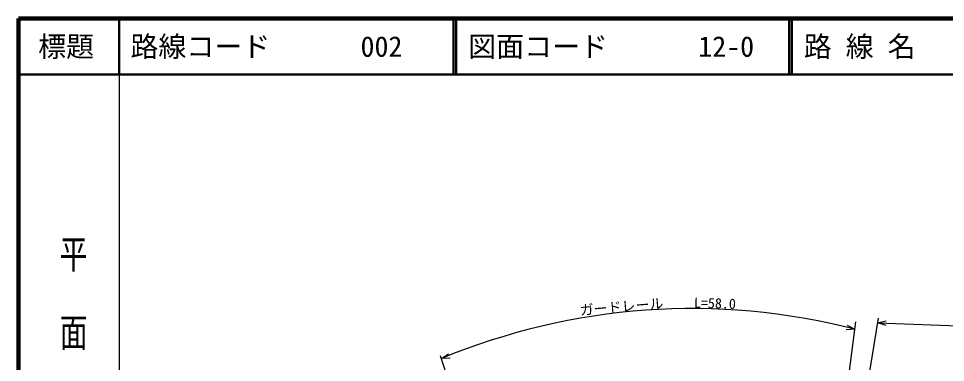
# Model space of a CAD drawing. Units: millimetres, scale not verified. Extents: x 40000 to 680000, y 20000 to 380000.
# Drawn here: x 40000 to 205704, y 318510 to 380000 of the extents above; entities that cross this region are included whole.
import ezdxf
from ezdxf.enums import TextEntityAlignment as Align

# ---------------------------------------------------------------- set-up
doc = ezdxf.new("R2010")
doc.units = ezdxf.units.MM
doc.header["$LTSCALE"] = 1000
for name, color, linetype, lineweight in [('M-BGD', 7, 'Continuous', 25), ('M-TTL', 2, 'Continuous', 140), ('M-TTL-BAND', 7, 'Continuous', 25), ('M-TTL-LINE', 7, 'Continuous', 50)]:
    doc.layers.add(name, color=color, linetype=linetype, lineweight=lineweight)
doc.layers.add('M-TTL-TXT', color=7, linetype='Continuous')
doc.styles.add('@ＭＳ ゴシック', font='')
doc.styles.add('ＭＳ ゴシック', font='')
doc.styles.get('@ＭＳ ゴシック').set_extended_font_data('@MS Gothic')
doc.styles.get('ＭＳ ゴシック').set_extended_font_data('MS Gothic')

msp = doc.modelspace()

# ---------------------------------------------------------------- linework, layer by layer
at = {"layer": 'M-BGD'}
for p, q in [((186539, 282779), (193740, 326440)), ((187003, 305298), (189697, 325749)), ((193600, 325588), (324018, 320987)), ((121892, 300105), (115417, 319699))]:
    msp.add_line(p, q, dxfattribs=at)
for points in [[(188152, 325180), (189524, 324438), (187968, 324341)], [(195083, 325104), (193600, 325588), (195114, 325963)], [(117142, 319266), (115583, 319195), (116868, 320079)]]:
    msp.add_lwpolyline(points, dxfattribs=at)
msp.add_arc((160381, 211424), 116711, 75.53995, 112.57144, dxfattribs=at)
at = {"layer": 'M-TTL'}
for p, q in [((40000, 380000), (40000, 20000)), ((680000, 380000), (40000, 380000))]:
    msp.add_line(p, q, dxfattribs=at)
at = {"layer": 'M-TTL-BAND'}
msp.add_line((58000, 370000), (58000, 20000), dxfattribs=at)
at = {"layer": 'M-TTL-LINE'}
for p, q in [((58000, 380000), (58000, 370000)), ((117750, 380000), (117750, 370000)), ((118250, 380000), (118250, 370000)), ((177750, 380000), (177750, 370000)), ((178250, 380000), (178250, 370000)), ((40000, 370000), (680000, 370000))]:
    msp.add_line(p, q, dxfattribs=at)

# ---------------------------------------------------------------- texts
at = {"layer": 'M-BGD', "style": 'ＭＳ ゴシック'}
for s, rotation, p in [('ガードレール', 4.9, (140452, 326384)), ('L=58.0', 358.3, (160712, 327750))]:
    msp.add_text(s, height=1833, rotation=rotation, dxfattribs=at).set_placement(p, align=Align.BOTTOM_LEFT)
at = {"layer": 'M-TTL-BAND', "style": '@ＭＳ ゴシック', "width": 1.4}
msp.add_text('平  面  図', height=3666, rotation=270, dxfattribs=at).set_placement((49777, 306475), align=Align.MIDDLE_RIGHT)
at = {"layer": 'M-TTL-TXT', "style": 'ＭＳ ゴシック'}
msp.add_text('標題', height=3666, dxfattribs=at).set_placement((48500, 375000), align=Align.MIDDLE_CENTER)
for s, p in [('路線コード', (60000, 375000)), ('002', (101142, 375000)), ('図面コード', (120380, 375000)), ('12-0', (161521, 375000)), ('路 線 名', (180380, 375000))]:
    msp.add_text(s, height=3666, dxfattribs=at).set_placement(p, align=Align.MIDDLE_LEFT)

doc.saveas('drawing.dxf')
